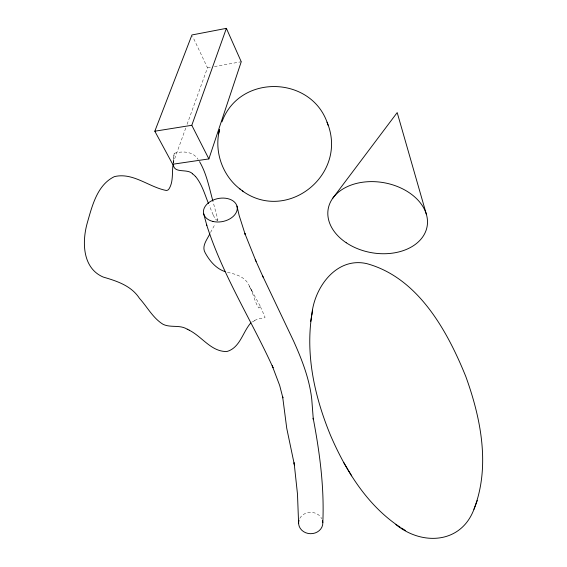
<?xml version="1.0" encoding="UTF-8"?>
<svg xmlns="http://www.w3.org/2000/svg" width="567" height="567" viewBox="0 0 567 567"><rect width="100%" height="100%" fill="white"/><g stroke="black" fill="none" stroke-linecap="round" stroke-linejoin="round"><path stroke-width="0.43" stroke-dasharray="2.83 2.13" d="M173.162 163.119L174.197 153.281L173.566 158.016M173.19 162.247L173.275 161.106M172.985 163.416L185.891 127.667M187.089 124.343L207.494 67.813L192.695 36.522M210.527 232.491L215.184 223.915M217.012 220.861L217.877 219.741L213.178 202.143M251.62 322.29L252.35 321.758M254.526 320.454L258.283 318.895L264.094 317.91L265.08 317.251L260.033 305.826L259.466 307.59L258.658 307.945C254.151 300.914 253.102 292.083 248.785 284.861C244.66 276.257 234.908 274.01 226.46 272.075M207.494 67.813L210.959 67.197M214.418 66.573L241.244 61.76M174.189 153.331C182.581 150.907 193.106 151.212 198.174 159.533M217.877 219.741C216.8 221.215 215.113 218.55 214.617 217.65M260.14 305.996L249.487 286.576L252.428 291.736M213.128 214.815L209.258 205.502M299.823 518.295A12.113 10.695 0.5 0 1 310.936 512.313A12.113 10.695 0.5 0 1 321.787 518.699M214.602 217.608A19.448 2.431 71.9 0 1 213.121 214.765M173.247 160.617A38.981 2.608 89.8 0 1 173.545 157.576M252.783 321.78A18.746 5.968 -12.7 0 1 254.959 320.518"/><path stroke-width="0.85" d="M322.814 522.646C324.395 487.521 319.738 452.622 313.19 418.226L313.303 419.36L311.779 399.522C309.547 379.117 301.998 359.776 293.649 341.185L262.542 275.768M173.02 164.692C171.879 172.864 173.573 182.454 168.583 189.534A3.856 3.579 12.2 0 1 166.273 190.469C148.83 187.117 132.969 172.134 114.392 176.628C97.297 184.821 92.187 205.793 87.389 222.533C81.931 241.4 82.18 268.092 103.244 277.065C116.93 281.076 131.289 285.683 139.503 298.398C147.335 306.988 152.955 318.165 163.112 324.331C170.717 328.024 179.881 324.473 187.273 329.25M311.581 316.237C305.585 356.693 315.124 398.034 330.54 435.399C345.806 470.787 367.409 505.644 400.16 527.218M219.578 129.595C213.809 151.424 222.576 176.252 240.791 189.612M311.807 314.976C314.111 287.717 336.259 256.582 366.849 263.655C418.063 277.674 447.228 330.632 465.833 376.601C480.936 418.396 490.554 466.506 473.955 509.308C460.936 543.93 421.926 545.759 395.894 524.546M310.737 321.411L312.587 310.227M218.564 133.777L219.592 129.595M208.883 158.916L241.244 61.76L226.389 28.35L191.951 34.963L154.819 131.211L172.687 164.246L208.883 158.916L191.802 125.293L226.389 28.35M473.955 509.308L477.258 500.498M221.952 121.884C239.579 72.93 313.31 75.602 328.024 125.179M209.833 233.802C207.125 239.635 201.264 246.22 205.226 252.875C209.599 260.905 216.048 268.623 224.986 271.6M332.652 198.386L397.191 112.592L426.434 214.482M250.649 323.098C242.626 332.326 240.004 347.826 226.843 351.533C211.08 351.823 202.107 336.557 189.087 330.143M154.819 131.211L191.802 125.293M239.288 188.499C284.294 225.694 349.244 175.487 327.067 122.196M401.401 527.983L405.377 530.471M192.596 173.828C187.252 168.066 173.828 174.303 173.204 164.019M242.371 190.753L243.626 191.689M195.565 176.5C202.036 184.303 204.744 194.368 208.528 203.588M343.715 462.516L347.429 468.725M347.975 469.689L351.66 475.848M199.57 161.666C206.672 173.828 209.251 187.918 212.965 201.328M255.228 259.53L263.393 277.653M256.078 261.43L244.838 233.427L245.199 234.426L239.168 215.517L236.963 206.076M203.673 213.78L206.849 225.453M206.501 224.404C222.434 274.846 251.273 319.781 273.032 367.699L272.217 365.758L279.666 385.44L282.876 397.836L282.635 396.687L286.753 428.354L294.429 464.997L294.11 462.771L297.484 494.048L298.596 523.221M322.545 520.747A12.113 10.695 0.5 0 1 310.404 533.696A12.113 10.695 0.5 0 1 299.022 520.18M192.574 173.871A18.952 14.827 72.4 0 1 195.53 176.543M187.273 329.151A12.382 3.331 27.4 0 1 189.13 330.065M212.894 221.442A17.095 11.723 -11.2 0 0 237.233 207.494A17.095 11.723 -11.2 0 0 210.917 201.186A17.095 11.723 -11.2 0 0 212.894 221.442M346.217 242.74A50.229 35.537 10 0 0 426.88 227.594A50.229 35.537 10 0 0 359.875 182.687A50.229 35.537 10 0 0 346.217 242.74"/></g></svg>
